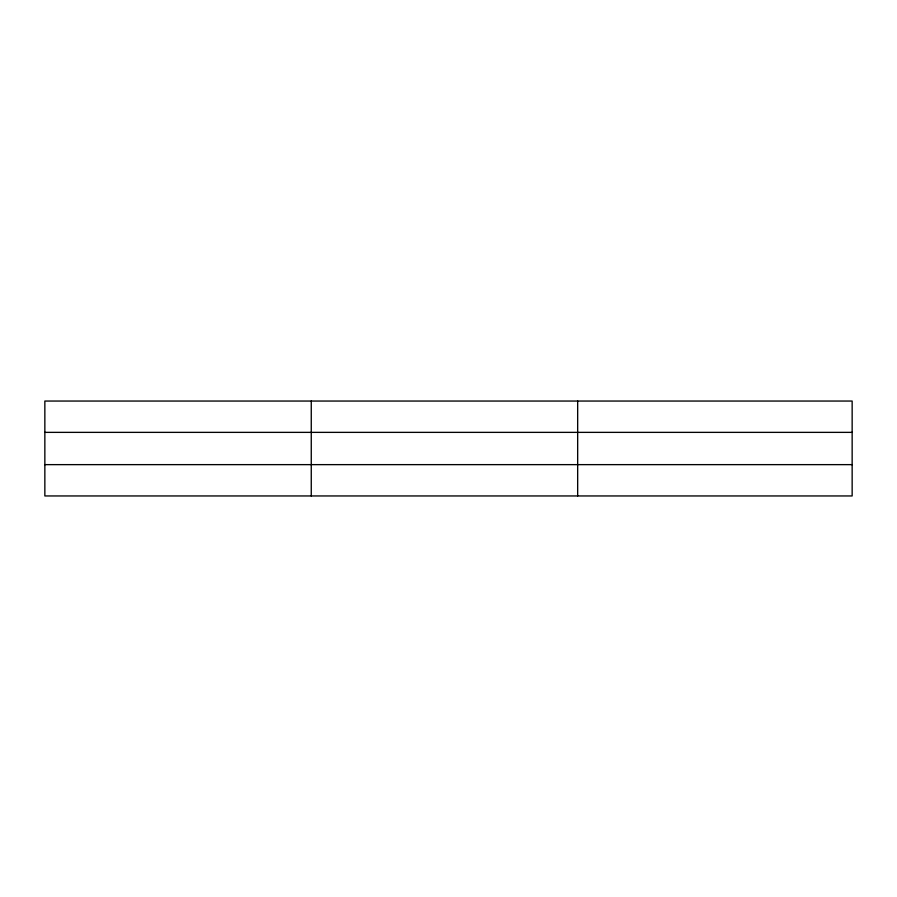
<?xml version="1.0" encoding="UTF-8"?>
<svg xmlns="http://www.w3.org/2000/svg" width="897" height="897" viewBox="0 0 897 897"><rect width="100%" height="100%" fill="white"/><g stroke="black" fill="none" stroke-linecap="round" stroke-linejoin="round"><path stroke-width="1.35" d="M311.259 401.049L311.259 495.951M577.668 401.049L577.668 495.951M852.15 432.365L852.15 401.049L44.85 401.049L44.85 495.951L852.15 495.951L852.15 432.365L44.85 432.365M44.85 464.635L852.15 464.635"/></g></svg>
